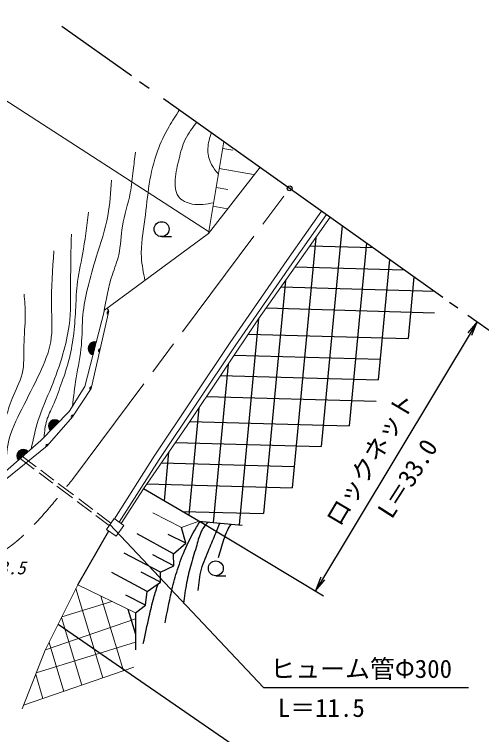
# Model space of a CAD drawing. Units: millimetres, scale not verified. Extents: x 40000 to 680000, y 20000 to 380000.
# Drawn here: x 180348 to 227267, y 247772 to 320152 of the extents above; entities that cross this region are included whole.
import ezdxf
from ezdxf.enums import TextEntityAlignment as Align

# ---------------------------------------------------------------- set-up
doc = ezdxf.new("R2010")
doc.units = ezdxf.units.MM
doc.header["$LTSCALE"] = 1000
doc.header["$PDMODE"] = 32
doc.header["$PDSIZE"] = 500
doc.linetypes.add('CHAIN', pattern=[18.5, 12, -1.5, 3.5, -1.5])
for name, color, linetype, lineweight in [('M-BGD', 7, 'Continuous', 13), ('M-BMK', 2, 'CHAIN', 13), ('M-BMK-SRVR', 3, 'Continuous', 25), ('M-OTRS', 6, 'Continuous', 25), ('M-STR-STR3', 7, 'Continuous', 25), ('M-STR-STRC', 7, 'Continuous', 25), ('M-TTL-TXT', 7, 'Continuous', 13)]:
    doc.layers.add(name, color=color, linetype=linetype, lineweight=lineweight)
doc.styles.add('ＭＳ ゴシック', font='')
doc.styles.get('ＭＳ ゴシック').set_extended_font_data('MS Gothic')

# ---------------------------------------------------------------- blocks, each defined once
blk = doc.blocks.new('open_arrow')
at = {"color": 0, "linetype": 'Continuous', "lineweight": -2}
blk.add_lwpolyline([(7.5, 1.25), (0, 0), (7.5, -1.25)], dxfattribs=at)

msp = doc.modelspace()

# ---------------------------------------------------------------- linework, layer by layer
at = {"layer": 'M-BGD'}
for p, q in [((199832, 298127), (201385, 307383)), ((202301, 306502), (201267, 306678)), ((199832, 298127), (205030, 304787)), ((204366, 304069), (200927, 304654)), ((201790, 302556), (200609, 302757)), ((201756, 300619), (200292, 300870)), ((207719, 295419), (211201, 300393)), ((212074, 299771), (204869, 289565)), ((208212, 295076), (211690, 300045)), ((189390, 290412), (199832, 298127)), ((202014, 287189), (207719, 295419)), ((202510, 286851), (208212, 295076)), ((187435, 282748), (189390, 290412)), ((189794, 290179), (188068, 282566)), ((204869, 289565), (197700, 278840)), ((194383, 275764), (202014, 287189)), ((194886, 275436), (202510, 286851)), ((185841, 280227), (187435, 282748)), ((188068, 282566), (186190, 279723)), ((183003, 277313), (185841, 280227)), ((186190, 279723), (183653, 276779)), ((197700, 278840), (195552, 275732)), ((179460, 274226), (183003, 277313)), ((183653, 276779), (176342, 270925)), ((182341, 274459), (180940, 275515)), ((182530, 274692), (181171, 275717)), ((190391, 269463), (194383, 275764)), ((190883, 269118), (194886, 275436)), ((195552, 275732), (193299, 272474)), ((184317, 273345), (182985, 274349)), ((184200, 273057), (182838, 274084)), ((186287, 271859), (184748, 273020)), ((186186, 271560), (184622, 272739)), ((193299, 272474), (191086, 268976)), ((188219, 270403), (186824, 271455)), ((188105, 270113), (186650, 271210)), ((190038, 269031), (188656, 270073)), ((197129, 268584), (194237, 270060)), ((189866, 268785), (188539, 269786)), ((189596, 268400), (190357, 269487)), ((190357, 269487), (191340, 268798)), ((191340, 268798), (190579, 267712)), ((197129, 268584), (198885, 269222)), ((190579, 267712), (189596, 268400)), ((183449, 256268), (186715, 262835)), ((186715, 262835), (192501, 259995)), ((186523, 262449), (189228, 253465)), ((189030, 261699), (191289, 254177)), ((190122, 261163), (185103, 259594)), ((192501, 259420), (183465, 256300)), ((185080, 259548), (187125, 252739)), ((192501, 257077), (182548, 253967)), ((183830, 257034), (185312, 252113)), ((181142, 250375), (183449, 256268)), ((192358, 254546), (181276, 250719)), ((182485, 253806), (183211, 251387))]:
    msp.add_line(p, q, dxfattribs=at)
at = {"layer": 'M-BGD', "lineweight": 25}
for p, q in [((213256, 298929), (211152, 276725)), ((195126, 297821), (196126, 297821)), ((210612, 297700), (208231, 272579)), ((210054, 296909), (216340, 296733)), ((215712, 297181), (213970, 278803)), ((218023, 295535), (216875, 283426)), ((208561, 294795), (219492, 294489)), ((207585, 293412), (205363, 269979)), ((220479, 293786), (219889, 287570)), ((207126, 292762), (222521, 292332)), ((205633, 290648), (222528, 290176)), ((204878, 289579), (202913, 268851)), ((203835, 288018), (219889, 287570)), ((202420, 285902), (217071, 285492)), ((201824, 285010), (200315, 269091)), ((201061, 283868), (216875, 283426)), ((199646, 281751), (216672, 281275)), ((198879, 280603), (197857, 269821)), ((197974, 279250), (213970, 278803)), ((196521, 277134), (211152, 276725)), ((195835, 276141), (195373, 271267)), ((195116, 275101), (208435, 274729)), ((193653, 272986), (208231, 272579)), ((198885, 269222), (193299, 272474)), ((197193, 270207), (205363, 269979)), ((197568, 267008), (197129, 268584)), ((198885, 269222), (203219, 268823)), ((186715, 262835), (189831, 268236)), ((196331, 265951), (192681, 267945)), ((197568, 267008), (195793, 267886)), ((196331, 265951), (197568, 267008)), ((195035, 264095), (191384, 265990)), ((196351, 264734), (194237, 265831)), ((196351, 264734), (196331, 265951)), ((195035, 264095), (196351, 264734)), ((193678, 262140), (190147, 264055)), ((195035, 263078), (193080, 264095)), ((195035, 263078), (195035, 264095)), ((200574, 263733), (201574, 263733)), ((193678, 262140), (195035, 263078)), ((193499, 260764), (193678, 262140)), ((193499, 260764), (191524, 261801)), ((192501, 259995), (193499, 260764)), ((191747, 260365), (192501, 257863)), ((192501, 259995), (192501, 256303))]:
    msp.add_line(p, q, dxfattribs=at)
for centre in [(195126, 298571), (200574, 264483)]:
    msp.add_circle(centre, 750, dxfattribs=at)
for centre, radius, start, end in [((189794, 290179), 150, 77.22876, 257.22876), ((189306, 290289), 500, 347.22876, 32.22876), ((188413, 286580), 650, 75.69264, 255.69264), ((188413, 286580), 600, 75.69264, 255.69264), ((188413, 286580), 550, 75.69264, 255.69264), ((188413, 286580), 500, 75.69264, 255.69264), ((188413, 286580), 450, 75.69264, 255.69264), ((188413, 286580), 400, 75.69264, 255.69264), ((188413, 286580), 350, 75.69264, 255.69264), ((188413, 286580), 300, 75.69264, 255.69264), ((188413, 286580), 250, 75.69264, 255.69264), ((188413, 286580), 200, 75.69264, 255.69264), ((188413, 286580), 150, 75.69264, 255.69264), ((188413, 286580), 100, 75.69264, 255.69264), ((188413, 286580), 50, 75.69264, 255.69264), ((188931, 286372), 150, 77.22876, 257.22876), ((188068, 282566), 150, 77.22876, 236.54669), ((184422, 278770), 650, 45.76845, 225.76845), ((186190, 279723), 150, 56.54669, 229.23639), ((184422, 278770), 600, 45.76845, 225.76845), ((184422, 278770), 550, 45.76845, 225.76845), ((184422, 278770), 500, 45.76845, 225.76845), ((184422, 278770), 450, 45.76845, 225.76845), ((184422, 278770), 400, 45.76845, 225.76845), ((184422, 278770), 350, 45.76845, 225.76845), ((184422, 278770), 300, 45.76845, 225.76845), ((184422, 278770), 250, 45.76845, 225.76845), ((184422, 278770), 200, 45.76845, 225.76845), ((184422, 278770), 150, 45.76845, 225.76845), ((184422, 278770), 100, 45.76845, 225.76845), ((184422, 278770), 50, 45.76845, 225.76845), ((183653, 276779), 150, 49.23639, 218.68646), ((181232, 275770), 650, 41.05481, 221.05481), ((181232, 275770), 600, 41.05481, 221.05481), ((181232, 275770), 550, 41.05481, 221.05481), ((181232, 275770), 500, 41.05481, 221.05481), ((181232, 275770), 450, 41.05481, 221.05481), ((181232, 275770), 400, 41.05481, 221.05481), ((181232, 275770), 350, 41.05481, 221.05481), ((181232, 275770), 300, 41.05481, 221.05481), ((181232, 275770), 250, 41.05481, 221.05481), ((181232, 275770), 200, 41.05481, 221.05481), ((181232, 275770), 150, 41.05481, 221.05481), ((181232, 275770), 100, 41.05481, 221.05481), ((181232, 275770), 50, 41.05481, 221.05481)]:
    msp.add_arc(centre, radius, start, end, dxfattribs=at)
at = {"layer": 'M-BGD'}
for points, knots in [([(193460, 293419), (193305, 294187), (193149, 294954), (193107, 295726), (193038, 296995), (193274, 298274), (193444, 299548), (193604, 300740), (193705, 301928), (193894, 303109), (194073, 304227), (194332, 305340), (194719, 306407), (195030, 307264), (195424, 308091), (195880, 308880), (196210, 309451), (196573, 310001), (196935, 310552)], [0, 0, 0, 0, 1, 1, 1, 2, 2, 2, 3, 3, 3, 4, 4, 4, 5, 5, 5, 6, 6, 6, 6]), ([(200351, 301225), (199642, 301090), (198932, 300955), (198202, 301095), (197662, 301198), (197110, 301450), (196811, 301867), (196486, 302320), (196458, 302967), (196502, 303567), (196556, 304304), (196720, 304969), (196888, 305653), (197049, 306307), (197216, 306978), (197506, 307585), (197805, 308208), (198236, 308763), (198667, 309318)], [0, 0, 0, 0, 1, 1, 1, 2, 2, 2, 3, 3, 3, 4, 4, 4, 5, 5, 5, 6, 6, 6, 6]), ([(200835, 304107), (200552, 304456), (200270, 304805), (200078, 305207), (199863, 305656), (199761, 306171), (199778, 306669), (199796, 307220), (199959, 307751), (200122, 308282)], [0, 0, 0, 0, 1, 1, 1, 2, 2, 2, 3, 3, 3, 3]), ([(189323, 290150), (189550, 291449), (189777, 292748), (190184, 294002), (190399, 294664), (190665, 295314), (190821, 295988), (191039, 296928), (191043, 297916), (191196, 298874), (191376, 300002), (191764, 301090), (191983, 302209), (192128, 302950), (192198, 303706), (192283, 304458), (192351, 305071), (192429, 305683), (192508, 306294)], [0, 0, 0, 0, 1, 1, 1, 2, 2, 2, 3, 3, 3, 4, 4, 4, 5, 5, 5, 6, 6, 6, 6]), ([(186178, 280760), (186285, 281716), (186393, 282671), (186549, 283621), (186729, 284720), (186974, 285812), (187073, 286919), (187163, 287926), (187132, 288946), (187223, 289954), (187307, 290876), (187492, 291789), (187711, 292690), (187961, 293725), (188256, 294746), (188572, 295763), (189001, 297140), (189470, 298513), (189734, 299923), (189953, 301092), (190031, 302288), (190109, 303483)], [0, 0, 0, 0, 1, 1, 1, 2, 2, 2, 3, 3, 3, 4, 4, 4, 5, 5, 5, 6, 6, 6, 7, 7, 7, 7]), ([(183333, 277651), (183380, 278228), (183426, 278805), (183590, 279347), (183744, 279856), (184001, 280334), (184223, 280824), (184532, 281504), (184773, 282207), (185018, 282909), (185296, 283702), (185578, 284496), (185793, 285307), (186010, 286127), (186159, 286964), (186268, 287806), (186380, 288669), (186450, 289535), (186493, 290404), (186534, 291247), (186549, 292092), (186642, 292928), (186759, 293968), (186996, 294993), (187186, 296026), (187444, 297429), (187615, 298845), (187785, 300260)], [0, 0, 0, 0, 1, 1, 1, 2, 2, 2, 3, 3, 3, 4, 4, 4, 5, 5, 5, 6, 6, 6, 7, 7, 7, 8, 8, 8, 9, 9, 9, 9]), ([(182026, 276461), (182234, 277446), (182443, 278431), (182750, 279384), (183113, 280515), (183614, 281602), (184063, 282707), (184505, 283795), (184897, 284900), (185222, 286029), (185492, 286967), (185715, 287922), (185840, 288888), (186025, 290316), (185994, 291768), (185995, 293214), (185995, 294841), (186033, 296461), (186072, 298081)], [0, 0, 0, 0, 1, 1, 1, 2, 2, 2, 3, 3, 3, 4, 4, 4, 5, 5, 5, 6, 6, 6, 6]), ([(179513, 274273), (179527, 275260), (179542, 276247), (179750, 277192), (180003, 278342), (180544, 279429), (181086, 280494), (181702, 281703), (182321, 282882), (182895, 284110), (183368, 285123), (183810, 286170), (183995, 287255), (184192, 288408), (184098, 289605), (184074, 290793), (184036, 292668), (184173, 294522), (184310, 296375)], [0, 0, 0, 0, 1, 1, 1, 2, 2, 2, 3, 3, 3, 4, 4, 4, 5, 5, 5, 6, 6, 6, 6]), ([(176866, 272029), (176995, 272930), (177124, 273831), (177387, 274694), (177603, 275401), (177908, 276081), (178226, 276755), (178646, 277646), (179087, 278525), (179414, 279446), (179659, 280138), (179839, 280854), (180112, 281542), (180444, 282377), (180914, 283169), (181126, 284023), (181352, 284937), (181282, 285922), (181300, 286888), (181320, 287913), (181440, 288918), (181440, 289928), (181440, 290634), (181381, 291342), (181322, 292051)], [0, 0, 0, 0, 1, 1, 1, 2, 2, 2, 3, 3, 3, 4, 4, 4, 5, 5, 5, 6, 6, 6, 7, 7, 7, 8, 8, 8, 8])]:
    msp.add_open_spline(points, degree=3, knots=knots, dxfattribs=at)
at = {"layer": 'M-BGD', "lineweight": 25}
for points, knots in [([(195494, 259008), (195685, 260039), (195876, 261071), (196111, 262094), (196267, 262770), (196442, 263443), (196648, 264106), (196871, 264825), (197131, 265532), (197426, 266226), (197775, 267048), (198171, 267851), (198633, 268614), (198755, 268815), (198881, 269013), (199007, 269211)], [0, 0, 0, 0, 1, 1, 1, 2, 2, 2, 3, 3, 3, 4, 4, 4, 5, 5, 5, 5]), ([(199919, 269127), (199845, 269094), (199771, 269062), (199707, 269017), (199599, 268942), (199516, 268832), (199438, 268721), (199328, 268564), (199228, 268405), (199143, 268238), (198917, 267796), (198795, 267302), (198660, 266816), (198481, 266174), (198279, 265547), (198097, 264911), (197919, 264293), (197760, 263666), (197641, 263033), (197510, 262340), (197428, 261640), (197345, 260940)], [0, 0, 0, 0, 1, 1, 1, 2, 2, 2, 3, 3, 3, 4, 4, 4, 5, 5, 5, 6, 6, 6, 7, 7, 7, 7]), ([(198794, 262255), (198873, 262980), (198953, 263705), (199143, 264401), (199334, 265100), (199638, 265768), (199921, 266441), (200143, 266967), (200352, 267496), (200565, 268024), (200701, 268359), (200837, 268695), (200974, 269030)], [0, 0, 0, 0, 1, 1, 1, 2, 2, 2, 3, 3, 3, 4, 4, 4, 4]), ([(200860, 265582), (201033, 266182), (201206, 266782), (201397, 267380), (201497, 267691), (201601, 268002), (201746, 268292), (201855, 268510), (201986, 268717), (202118, 268925)], [0, 0, 0, 0, 1, 1, 1, 2, 2, 2, 3, 3, 3, 3]), ([(193294, 256942), (193489, 257836), (193685, 258731), (193884, 259625), (194024, 260254), (194166, 260883), (194340, 261503), (194471, 261971), (194621, 262433), (194771, 262896)], [0, 0, 0, 0, 1, 1, 1, 2, 2, 2, 3, 3, 3, 3])]:
    msp.add_open_spline(points, degree=3, knots=knots, dxfattribs=at)
at = {"layer": 'M-BMK'}
msp.add_line((186182, 273417), (207978, 302659), dxfattribs=at)
msp.add_open_spline([(170182, 264488), (171421, 264366), (172659, 264244), (173868, 264406), (174627, 264507), (175375, 264721), (176120, 264945), (176946, 265194), (177769, 265455), (178531, 265833), (179977, 266550), (181206, 267685), (182337, 268878), (183717, 270334), (184950, 271876), (186182, 273417)], degree=3, knots=[0, 0, 0, 0, 1, 1, 1, 2, 2, 2, 3, 3, 3, 4, 4, 4, 5, 5, 5, 5], dxfattribs=at)
at = {"layer": 'M-BMK-SRVR'}
for p, q in [((185113, 318970), (192098, 313996)), ((192903, 313423), (193883, 312725)), ((195310, 311709), (223370, 291727)), ((224049, 291244), (224870, 290660)), ((225890, 289933), (228916, 287779))]:
    msp.add_line(p, q, dxfattribs=at)
at = {"layer": 'M-OTRS'}
msp.add_point((207993, 302674), dxfattribs=at)
at = {"layer": 'M-STR-STR3'}
for p, q in [((226822, 289269), (210588, 262217)), ((189946, 268900), (205368, 252513)), ((198920, 269219), (211395, 261733)), ((205368, 252513), (225958, 252513))]:
    msp.add_line(p, q, dxfattribs=at)
at = {"layer": 'M-STR-STRC'}
msp.add_line((213704, 238887), (184734, 258851), dxfattribs=at)
at = {"layer": 'M-TTL-TXT'}
msp.add_line((161401, 323184), (199853, 298340), dxfattribs=at)

# ---------------------------------------------------------------- block references
at = {"layer": 'M-STR-STR3', "xscale": 193, "yscale": 193}
for p, rotation in [((226822, 289269), 239), ((210588, 262217), 59)]:
    msp.add_blockref('open_arrow', p, dxfattribs=dict(at, rotation=rotation))

# ---------------------------------------------------------------- texts
at = {"layer": 'M-BGD', "style": 'ＭＳ ゴシック', "oblique": 15}
msp.add_text('103.5', height=1320, dxfattribs=at).set_placement((176979, 263479), align=Align.BOTTOM_LEFT)
at = {"layer": 'M-STR-STR3', "style": 'ＭＳ ゴシック'}
for s, rotation, p in [('ロックネット', 59.37, (213525, 268262)), ('L＝33.0', 57.339, (218709, 269047))]:
    msp.add_text(s, height=1833, rotation=rotation, dxfattribs=at).set_placement(p, align=Align.BOTTOM_LEFT)
for s, p in [('ヒューム管Φ300', (206053, 252920)), ('L＝11.5', (206802, 248998))]:
    msp.add_text(s, height=1833, dxfattribs=at).set_placement(p, align=Align.BOTTOM_LEFT)

doc.saveas('drawing.dxf')
